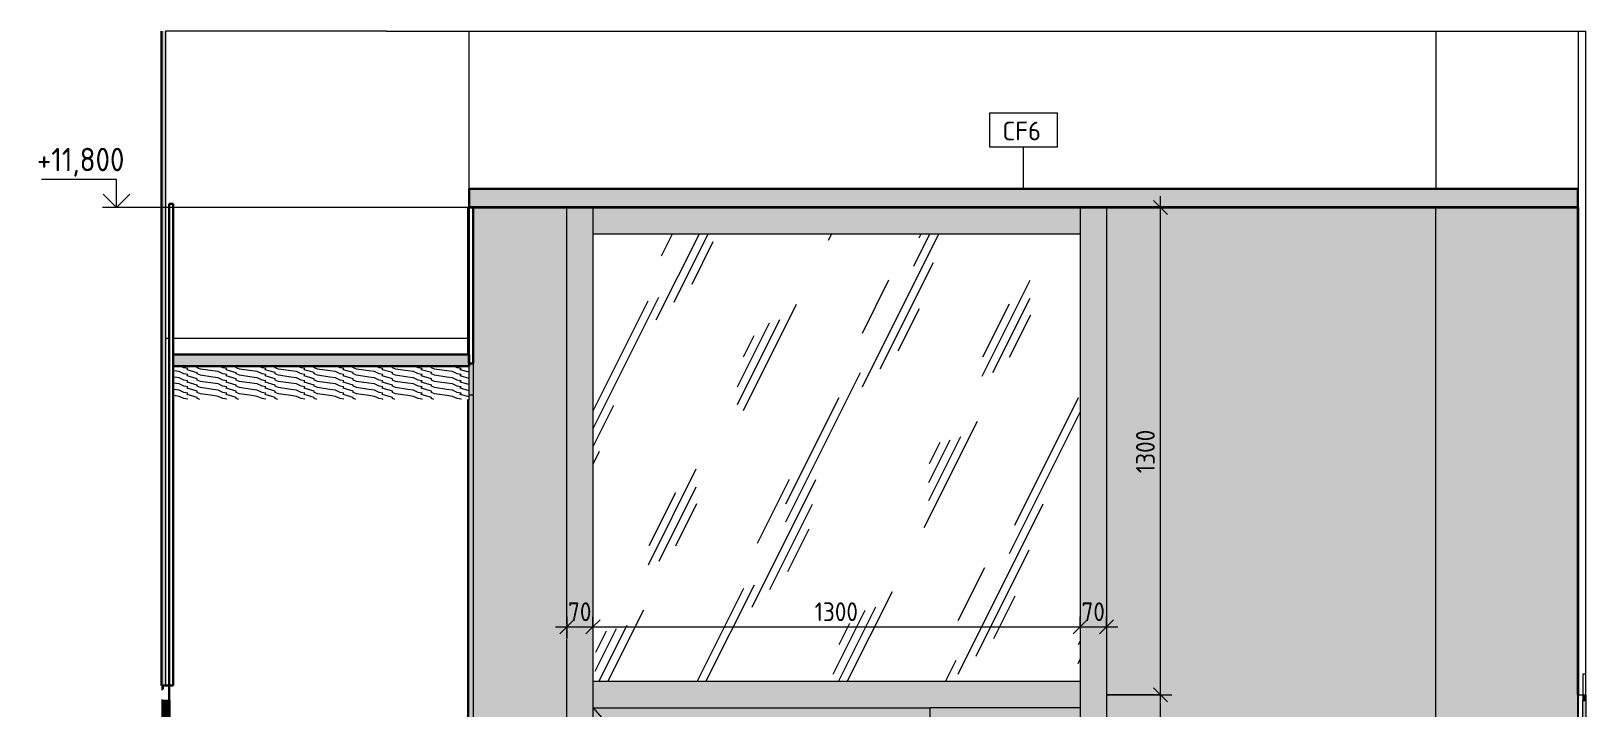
# Model space of a CAD drawing. Header units: millimetres. Extents: x 35124 to 170704, y -1987 to 12522.
# Drawn here: x 158507 to 162655, y 10465 to 12270 of the extents above; entities that cross this region are included whole.
import ezdxf

# ---------------------------------------------------------------- set-up
doc = ezdxf.new("R2010")
doc.units = ezdxf.units.MM
for name, color, linetype, lineweight in [('A-ANNO-DIMS', 7, 'Continuous', 9), ('A-ANNO-DIMS-25', 7, 'Continuous', 9), ('A-CLNG', 7, 'Continuous', 9), ('A-CLNG-IDEN', 7, 'Continuous', 9), ('A-CLNG-PATT', 7, 'Continuous', 9), ('A-DOOR', 7, 'Continuous', 9), ('A-DOOR-4', 7, 'Continuous', 18), ('A-DOOR-FRAM-1', 7, 'Continuous', 9), ('A-DOOR-FRAM-2', 7, 'Continuous', 18), ('A-FLOR', 7, 'Continuous', 9), ('A-GLAZ-CURT', 7, 'Continuous', 9), ('A-GLAZ-CWMG', 7, 'Continuous', 9), ('A-GLAZ-CWMG-2', 7, 'Continuous', 30), ('A-WALL-PATT', 7, 'Continuous', 9), ('G-ANNO-DIMS', 7, 'Continuous', 9), ('G-ANNO-DIMS-1', 7, 'Continuous', 20), ('I-WALL', 7, 'Continuous', 9), ('S-COLS', 7, 'Continuous', 9)]:
    doc.layers.add(name, color=color, linetype=linetype, lineweight=lineweight)
for name, color, linetype, lineweight, true_color in [('A-CLNG-1', 7, 'Continuous', 9, 0x787878), ('A-CLNG-2', 7, 'Continuous', 30, 0x3c3c3c), ('A-CLNG-FNSH-1', 7, 'Continuous', 30, 0x3c3c3c), ('A-DOOR-GLAZ', 7, 'Continuous', 9, 0x8080ff), ('A-WALL-4', 7, 'Continuous', 30, 0x3c3c3c), ('A-WALL-FNSH-2', 7, 'Continuous', 30, 0x3c3c3c), ('I-WALL-1', 7, 'Continuous', 9, 0x787878)]:
    doc.layers.add(name, color=color, linetype=linetype, lineweight=lineweight, true_color=true_color)
doc.styles.add('GOST Common_1', font='GOST_Common.ttf', dxfattribs={"height": 50})
doc.styles.add('ISOCPEUR_1', font='isocpeur.ttf', dxfattribs={"width": 0.9, "height": 62.5})
doc.styles.add('ISOCPEUR_2', font='isocpeur.ttf', dxfattribs={"width": 0.9, "height": 50})
doc.dimstyles.new('ISO-2_0_0_9К_Средний_округл2', dxfattribs={"dimscale": 304.8, "dimtxt": 49.799059, "dimasz": 0.123031, "dimexe": 0.098425, "dimexo": 0, "dimgap": 0, "dimtad": 1, "dimdec": 0, "dimrnd": 10, "dimzin": 0, "dimdsep": 46, "dimtxsty": 'ISOCPEUR_2', "dimblk1": 'OBLIQUE', "dimblk2": 'OBLIQUE', "dimsah": 1, "dimcen": 0.09, "dimdle": 0.098425, "dimazin": 0, "dimtfac": 1, "dimtdec": 4, "dimtix": 1, "dimtmove": 0, "dimatfit": 3, "dimfxl": 1, "dimtvp": 1, "dimtolj": 1, "dimtzin": 0, "dimarcsym": 2})

# ---------------------------------------------------------------- blocks, each defined once
blk = doc.blocks.new('BSC_Колонна _Прямоугольная - 500х500-23287078-Развертка 3_19-2')
at = {"layer": 'S-COLS'}
blk.add_hatch(color=256, dxfattribs=at).paths.add_polyline_path([(-11100, 12270), (-11100, 12270.5), (-11400, 12270.5), (-11400, 12270)])
blk.add_line((-11400, 12270.5), (-11400, 12270), dxfattribs=at)
blk = doc.blocks.new('110_Дверь_СКБ_2Ст - Д-1 Лестничная клетка EIS60-24319353-Развертка 3_19-2')
at = {"layer": 'A-DOOR-FRAM-1'}
for points in [[(-7900, 10485), (-7900, 10500), (-7908, 10500), (-7908, 10485)], [(-7900, 8402), (-7900, 8402), (-7900, 10485), (-7908, 10485), (-7908, 8402), (-7900.2, 8402)], [(-7900, 8402), (-7899.8, 8402), (-7900, 8637)]]:
    blk.add_hatch(color=256, dxfattribs=at).paths.add_polyline_path(points)
for p, q in [((-7908, 8402), (-7908, 10485)), ((-7900, 10485), (-7900, 8402)), ((-7900, 10485), (-7900, 8402))]:
    blk.add_line(p, q, dxfattribs=at)
at = {"layer": 'A-DOOR-FRAM-2'}
for p, q in [((-7908, 10555), (-7908, 10485)), ((-7900, 10555), (-7908, 10555)), ((-7900, 10485), (-7900, 10555)), ((-7899.8, 10500), (-7900, 10500)), ((-7900, 10500), (-7900, 10485)), ((-7908, 10485), (-7900, 10485)), ((-7900, 10485), (-7899.8, 10485))]:
    blk.add_line(p, q, dxfattribs=at)
blk = doc.blocks.new('Прямоугольный импост - 50 x 70 мм-32306832-Развертка 3_19-2')
at = {"layer": 'A-GLAZ-CWMG'}
blk.add_hatch(color=256, dxfattribs=at).paths.add_polyline_path([(-9179, 8400), (-9179, 10500), (-9249, 10500), (-9249, 8402), (-9226.6, 8402), (-9226.6, 8400)])
blk.add_line((-9249, 10500), (-9249, 10465), dxfattribs=at)
blk = doc.blocks.new('Дверь_Витражная_остекление_ - ДВН_ДАО_Главный вход_1200 в свету Д-22 _п_-32306833-Развертка 3_19-2')
at = {"layer": 'A-DOOR'}
h = blk.add_hatch(color=256, dxfattribs=at)
h.paths.add_polyline_path([(-10549, 8600), (-9649, 8600), (-9649, 10465), (-10549, 10465), (-10549, 9363.7)])
h.paths.add_polyline_path([(-9689, 9365), (-9698.1, 9366.2), (-9706.5, 9369.7), (-9713.7, 9375.3), (-9719.3, 9382.5), (-9722.7, 9390), (-9820, 9390.1), (-9822.1, 9390.5), (-9824.2, 9391.5), (-9826.5, 9393.5), (-9827.8, 9395.5), (-9828.7, 9397.4), (-9828.9, 9400.7), (-9828.7, 9402.6), (-9827.3, 9405.4), (-9825.9, 9407.2), (-9823, 9409.1), (-9821.6, 9409.7), (-9817.3, 9410), (-9722.5, 9410), (-9718.9, 9418.3), (-9713.2, 9425.3), (-9705.9, 9430.7), (-9697.5, 9434), (-9688.5, 9435), (-9679.5, 9433.7), (-9671.2, 9430.1), (-9663.8, 9424.2), (-9658.6, 9417.3), (-9655.2, 9409), (-9654, 9400), (-9655.2, 9390.9), (-9658.7, 9382.5), (-9664.3, 9375.3), (-9671.5, 9369.7), (-9679.9, 9366.2), (-9689, 9365)])
blk.add_hatch(color=256, dxfattribs=at).paths.add_polyline_path([(-9325, 8600), (-9249, 8600), (-9249, 10465), (-9649, 10465), (-9649, 8600), (-9344.6, 8600)])
for p, q in [((-10549, 10465), (-9649, 9432.5)), ((-9249, 10465), (-9649, 10465)), ((-9649, 8600), (-9649, 10465)), ((-9249, 10465), (-9249, 8600)), ((-9649, 9432.5), (-9660.3, 9419.6)), ((-9819, 9410), (-9689, 9410)), ((-9689, 9390), (-9819, 9390)), ((-9689, 9410), (-9722.5, 9410)), ((-9722.5, 9390), (-9689, 9390)), ((-9655.2, 9409.1), (-9655.2, 9409.1)), ((-9704.5, 9368.8), (-10374.7, 8600))]:
    blk.add_line(p, q, dxfattribs=at)
for centre, radius, start, end in [((-9689, 9400), 35, 0, 163.3985), ((-9689, 9400), 35, 149.2688, 156.3845), ((-9689, 9400), 35, 134.3418, 141.4195), ((-9689, 9400), 35, 119.4148, 126.4457), ((-9689, 9400), 35, 104.4879, 111.4595), ((-9689, 9400), 35, 90, 96.4553), ((-9689, 9400), 35, 75, 81.4233), ((-9689, 9400), 35, 59.3643, 60), ((-9819, 9400), 10, 90, 270), ((-9689, 9400), 35, 196.6015, 0), ((-9689, 9400), 35, 203.6155, 210.7312), ((-9689, 9400), 35, 218.5805, 225.6582), ((-9689, 9400), 10, 270, 90), ((-9689, 9400), 10, 270, 90), ((-9689, 9400), 35, 233.5543, 240.5852), ((-9689, 9400), 35, 248.5405, 255.5121), ((-9689, 9400), 35, 263.5447, 270), ((-9689, 9400), 35, 278.5767, 285), ((-9689, 9400), 35, 300, 300.6357)]:
    blk.add_arc(centre, radius, start, end, dxfattribs=at)
blk = doc.blocks.new('Прямоугольный импост - 50 x 70 мм-32306830-Развертка 3_19-2')
at = {"layer": 'A-GLAZ-CWMG'}
blk.add_hatch(color=256, dxfattribs=at).paths.add_polyline_path([(-9249, 11730), (-9249, 11800), (-10549, 11800), (-10549, 11730), (-9361.7, 11730)])
for p, q in [((-10549, 11730), (-10549, 11800)), ((-9249, 11800), (-9249, 11730)), ((-10549, 11730), (-9249, 11730))]:
    blk.add_line(p, q, dxfattribs=at)
blk = doc.blocks.new('Системная панель - Стекло - 40мм-32489674-Развертка 3_19-2')
at = {"layer": 'A-GLAZ-CURT'}
h = blk.add_hatch(dxfattribs=at)
h.set_pattern_fill('FP_28', color=256, style=0, pattern_type=2)
h.set_pattern_definition([(63.435, (-9417.7, 31.75), (-255.583, 766.747), [317.5, -190.5, 317.5, -190.5, -403.903]), (63.435, (-9417.7, 31.75), (-255.583, 766.747), [-1016, 127, -276.903]), (63.435, (-9433.6, 47.6), (-255.583, 766.747), [254, -317.5, 190.5, -190.5, -467.403]), (63.435, (-9433.6, 47.6), (-255.583, 766.747), [-952.5, 222.25, -245.153]), (63.435, (-9433.6, 95.25), (-255.583, 766.747), [190.5, -381, 127, -190.5, -530.903]), (63.435, (-9433.6, 95.25), (-255.583, 766.747), [-889, 285.75, -245.153]), (63.435, (-9385.95, 47.6), (-255.583, 766.747), [190.5, -381, 158.75, -6404.65]), (63.435, (-9338.3, 95.25), (-255.583, 766.747), [95.25, -476.25, 63.5, -6499.9]), (63.435, (-9417.7, 174.6), (-255.583, 766.747), [63.5, -476.25, 63.5, -254, -562.653]), (63.435, (-9417.7, 174.6), (-255.583, 766.747), [-857.25, 158.75, -403.903]), (63.435, (-9131.95, 127), (-255.583, 766.747), [317.5, -476.25, 381, -251.503]), (63.435, (-9131.95, 79.4), (-255.583, 766.747), [444.5, -317.5, 476.25, -188.003]), (63.435, (-9100.2, 95.25), (-255.583, 766.747), [508, -254, 381, -276.903]), (63.435, (-9052.6, 142.9), (-255.583, 766.747), [317.5, -444.5, 254, -403.903]), (63.435, (-9100.2, 238.1), (-255.583, 766.747), [158.75, -635, 190.5, -435.653]), (63.435, (-9004.95, 190.5), (-255.583, 766.747), [127, -635, 127, -530.903])])
h.paths.add_polyline_path([(-9649, 10535), (-9249, 10535), (-9249, 11730), (-10549, 11730), (-10549, 10535), (-9800.1, 10535)])
blk = doc.blocks.new('Прямоугольный импост - 50 x 70 мм-32306835-Развертка 3_19-2')
at = {"layer": 'A-GLAZ-CWMG'}
blk.add_hatch(color=256, dxfattribs=at).paths.add_polyline_path([(-10600.7, 8400), (-10600.7, 8402), (-10549, 8402), (-10549, 10500), (-10619, 10500), (-10619, 8400)])
blk.add_line((-10549, 8600), (-10549, 10500), dxfattribs=at)
blk = doc.blocks.new('Прямоугольный импост - 50 x 70 мм-32306831-Развертка 3_19-2')
at = {"layer": 'A-GLAZ-CWMG'}
blk.add_hatch(color=256, dxfattribs=at).paths.add_polyline_path([(-9249, 10465), (-9249, 10535), (-10549, 10535), (-10549, 10465), (-9649, 10465)])
for p, q in [((-10549, 10465), (-10549, 10535)), ((-9249, 10535), (-10549, 10535)), ((-9249, 10535), (-9249, 10465)), ((-10549, 10465), (-9649, 10465))]:
    blk.add_line(p, q, dxfattribs=at)
blk = doc.blocks.new('Прямоугольный импост - 50 x 70 мм-32489675-Развертка 3_19-2')
at = {"layer": 'A-GLAZ-CWMG'}
blk.add_hatch(color=256, dxfattribs=at).paths.add_polyline_path([(-9179, 10500), (-9179, 11800), (-9249, 11800), (-9249, 10500)])
blk.add_line((-9249, 11800), (-9249, 10500), dxfattribs=at)
blk = doc.blocks.new('Прямоугольный импост - 50 x 70 мм-32489676-Развертка 3_19-2')
at = {"layer": 'A-GLAZ-CWMG'}
blk.add_hatch(color=256, dxfattribs=at).paths.add_polyline_path([(-10619, 10500), (-10549, 10500), (-10549, 11800), (-10619, 11800), (-10619, 10535)])
blk.add_line((-10549, 10500), (-10549, 11800), dxfattribs=at)
blk = doc.blocks.new('Дверь_Витражная_остекление_ - В-18-32468702-Развертка 3_19-2')
at = {"layer": 'A-DOOR'}
blk.add_hatch(color=256, dxfattribs=at).paths.add_polyline_path([(-11697, 10435), (-11677, 10435), (-11677, 10485), (-11700.4, 10485), (-11700.4, 10435), (-11700, 10435)])
h = blk.add_hatch(color=256, dxfattribs=at)
h.paths.add_polyline_path([(-11695.7, 8400), (-11674.5, 8400), (-11674.5, 8550), (-11700.4, 8550), (-11700.4, 8400), (-11697, 8400)])
h.paths.add_polyline_path([(-11690, 10355), (-11674.5, 10355), (-11674.5, 10435), (-11700.4, 10435), (-11700.4, 10355), (-11697, 10355)])
h = blk.add_hatch(dxfattribs=at)
h.set_pattern_fill('FP_29', color=256, style=0, pattern_type=2)
h.set_pattern_definition([(45, (-9506.2, 25), (-70.7107, 70.7107), [50, -150]), (45, (-9556.2, 0), (-70.7107, 70.7107), [150, -50]), (45, (-9456.2, -25), (-70.7107, 70.7107), [50, -150])])
h.paths.add_polyline_path([(-11700.4, 8550), (-11660.5, 8550), (-11660.5, 10355), (-11700.4, 10355), (-11700.4, 8879.2)])
at = {"layer": 'A-DOOR-4'}
for p, q in [((-11677, 10485), (-11700.4, 10485)), ((-11677, 10435), (-11677, 10485)), ((-11674.5, 10435), (-11700.4, 10435)), ((-11700.4, 10435), (-11677, 10435)), ((-11674.5, 10355), (-11674.5, 10435)), ((-11700.4, 10355), (-11674.5, 10355)), ((-11674.5, 8550), (-11700.4, 8550)), ((-11674.5, 8400), (-11674.5, 8550)), ((-11700.4, 8400), (-11674.5, 8400))]:
    blk.add_line(p, q, dxfattribs=at)
at = {"layer": 'A-DOOR-GLAZ'}
for p, q in [((-11660.5, 10355), (-11700.4, 10355)), ((-11660.5, 8550), (-11660.5, 10355)), ((-11700.4, 8550), (-11660.5, 8550))]:
    blk.add_line(p, q, dxfattribs=at)
blk = doc.blocks.new('Прямоугольный импост - Импост структурный с накладкой - 160мм Темный-33326238-Развертка 3_19-2')
at = {"layer": 'A-GLAZ-CWMG-2'}
for p, q in [((-11697, 10515), (-11700.4, 10515)), ((-11680, 10525), (-11697, 10525)), ((-11697, 10525), (-11697, 10515)), ((-11680, 10475), (-11680, 10525)), ((-11700.4, 10485), (-11697, 10485)), ((-11697, 10485), (-11697, 10475)), ((-11697, 10475), (-11680, 10475))]:
    blk.add_line(p, q, dxfattribs=at)
blk = doc.blocks.new('Прямоугольный импост - Импост структурный с накладкой - 160мм Темный-33326242-Развертка 3_19-2')
at = {"layer": 'A-GLAZ-CWMG'}
blk.add_hatch(color=256, dxfattribs=at).paths.add_polyline_path([(-11697, 10515), (-11697, 10525), (-11700.4, 10525), (-11700.4, 10515), (-11700, 10515)])
blk.add_line((-11700, 10525), (-11697, 10525), dxfattribs=at)
blk = doc.blocks.new('Прямоугольный импост - Импост структурный с накладкой - 160мм Темный-32428852-Развертка 3_19-2')
at = {"layer": 'A-GLAZ-CWMG-2'}
for p, q in [((-11697, 10515), (-11700.4, 10515)), ((-11680, 10525), (-11697, 10525)), ((-11697, 10525), (-11697, 10515)), ((-11680, 10475), (-11680, 10525)), ((-11700.4, 10485), (-11697, 10485)), ((-11697, 10485), (-11697, 10475)), ((-11697, 10475), (-11680, 10475))]:
    blk.add_line(p, q, dxfattribs=at)
blk = doc.blocks.new('Высотные отметки - Стрелка_Верх-17668718-Развертка 3_19-2')
at = {"layer": 'G-ANNO-DIMS'}
for p, q in [((-11820.3, 11875), (-12020.3, 11875)), ((-11820.3, 11800), (-11820.3, 11875)), ((-11782.4, 11800), (-11857.4, 11800))]:
    blk.add_line(p, q, dxfattribs=at)
at = {"layer": 'G-ANNO-DIMS-1'}
for q in [(-11855.7, 11835.4), (-11785, 11835.4)]:
    blk.add_line((-11820.3, 11800), q, dxfattribs=at)
blk = doc.blocks.new('М_потолков - Марка_ Имя типа-25382930-Развертка 3_19-2')
at = {"layer": 'A-CLNG-IDEN'}
for p, q in [((-9309.6, 12051.2), (-9490.9, 12051.2)), ((-9490.9, 12051.2), (-9490.9, 11961.8)), ((-9309.6, 11961.8), (-9309.6, 12051.2)), ((-9490.9, 11961.8), (-9309.6, 11961.8))]:
    blk.add_line(p, q, dxfattribs=at)
blk = doc.blocks.new('DIMBLOCK143-Развертка 3_19-2')
at = {"layer": 'A-ANNO-DIMS-25'}
for p, q in [((159936.2, 10707.7), (159936.2, 10651.1)), ((159936.2, 10681.1), (159936.2, 10707.7)), ((160006.2, 10707.7), (160006.2, 10651.1)), ((160006.2, 10681.1), (160006.2, 10707.7)), ((159906.2, 10681.1), (160006.2, 10681.1))]:
    blk.add_line(p, q, dxfattribs=at)
at = {"layer": 'A-ANNO-DIMS-25', "lineweight": 20}
for p, q in [((159936.2, 10681.1), (159917.5, 10662.4)), ((159936.2, 10681.1), (159955, 10699.9)), ((160006.2, 10681.1), (159987.5, 10662.4)), ((160006.2, 10681.1), (160025, 10699.9))]:
    blk.add_line(p, q, dxfattribs=at)
at = {"layer": 'A-ANNO-DIMS-25', "color": 0, "insert": (159939.6, 10746.5), "char_height": 50, "width": 75.848, "attachment_point": 1, "line_spacing_factor": 1.149209, "style": 'ISOCPEUR_2'}
blk.add_mtext('70', dxfattribs=at)
blk = doc.blocks.new('_Oblique')
at = {"color": 0, "linetype": 'ByBlock', "lineweight": -2}
blk.add_line((-0.5, -0.5), (0.5, 0.5), dxfattribs=at)
blk = doc.blocks.new('DIMBLOCK144-Развертка 3_19-2')
at = {"layer": 'A-ANNO-DIMS-25'}
for p, q in [((160006.2, 10707.7), (160006.2, 10651.1)), ((160006.2, 10681.1), (160006.2, 10707.7)), ((161306.2, 10707.7), (161306.2, 10651.1)), ((161306.2, 10681.1), (161306.2, 10707.7)), ((160006.2, 10681.1), (161306.2, 10681.1))]:
    blk.add_line(p, q, dxfattribs=at)
at = {"layer": 'A-ANNO-DIMS-25', "lineweight": 20}
for p, q in [((160006.2, 10681.1), (159987.5, 10662.4)), ((160006.2, 10681.1), (160025, 10699.9)), ((161306.2, 10681.1), (161287.5, 10662.4)), ((161306.2, 10681.1), (161325, 10699.9))]:
    blk.add_line(p, q, dxfattribs=at)
at = {"layer": 'A-ANNO-DIMS-25', "color": 0, "insert": (160597.3, 10746.5), "char_height": 50, "width": 141.353, "attachment_point": 1, "line_spacing_factor": 1.149209, "style": 'ISOCPEUR_2'}
blk.add_mtext('1300', dxfattribs=at)
blk = doc.blocks.new('DIMBLOCK145-Развертка 3_19-2')
at = {"layer": 'A-ANNO-DIMS-25'}
for p, q in [((161306.2, 10707.7), (161306.2, 10651.1)), ((161306.2, 10681.1), (161306.2, 10707.7)), ((161376.2, 10707.7), (161376.2, 10651.1)), ((161376.2, 10681.1), (161376.2, 10707.7)), ((161306.2, 10681.1), (161406.2, 10681.1))]:
    blk.add_line(p, q, dxfattribs=at)
at = {"layer": 'A-ANNO-DIMS-25', "lineweight": 20}
for p, q in [((161306.2, 10681.1), (161287.5, 10662.4)), ((161306.2, 10681.1), (161325, 10699.9)), ((161376.2, 10681.1), (161357.5, 10662.4)), ((161376.2, 10681.1), (161395, 10699.9))]:
    blk.add_line(p, q, dxfattribs=at)
at = {"layer": 'A-ANNO-DIMS-25', "color": 0, "insert": (161309.6, 10746.5), "char_height": 50, "width": 75.848, "attachment_point": 1, "line_spacing_factor": 1.149209, "style": 'ISOCPEUR_2'}
blk.add_mtext('70', dxfattribs=at)
blk = doc.blocks.new('DIMBLOCK146-Развертка 3_19-2')
at = {"layer": 'A-ANNO-DIMS-25'}
for p, q in [((161376.2, 10500), (161550.5, 10500)), ((161520.5, 10500), (161376.2, 10500)), ((161520.5, 8370), (161520.5, 10500)), ((161494, 8400), (161550.5, 8400)), ((161520.5, 8400), (161494, 8400))]:
    blk.add_line(p, q, dxfattribs=at)
at = {"layer": 'A-ANNO-DIMS-25', "lineweight": 20}
for p, q in [((161520.5, 10500), (161501.7, 10518.8)), ((161520.5, 10500), (161539.2, 10481.2)), ((161520.5, 8400), (161501.7, 8418.7)), ((161520.5, 8400), (161539.2, 8381.2))]:
    blk.add_line(p, q, dxfattribs=at)
at = {"layer": 'A-ANNO-DIMS-25', "color": 0, "insert": (161455.2, 9391.1), "char_height": 50, "width": 141.353, "attachment_point": 1, "rotation": 90, "line_spacing_factor": 1.149209, "style": 'ISOCPEUR_2'}
blk.add_mtext('2100', dxfattribs=at)
blk = doc.blocks.new('DIMBLOCK147-Развертка 3_19-2')
at = {"layer": 'A-ANNO-DIMS-25'}
for p, q in [((161520.5, 10500), (161520.5, 11830)), ((161494, 11800), (161550.5, 11800)), ((161520.5, 11800), (161494, 11800)), ((161376.2, 10500), (161550.5, 10500)), ((161520.5, 10500), (161376.2, 10500))]:
    blk.add_line(p, q, dxfattribs=at)
at = {"layer": 'A-ANNO-DIMS-25', "lineweight": 20}
for p, q in [((161520.5, 11800), (161501.7, 11818.8)), ((161520.5, 11800), (161539.2, 11781.2)), ((161520.5, 10500), (161501.7, 10518.8)), ((161520.5, 10500), (161539.2, 10481.2))]:
    blk.add_line(p, q, dxfattribs=at)
at = {"layer": 'A-ANNO-DIMS-25', "color": 0, "insert": (161455.2, 11091.1), "char_height": 50, "width": 141.353, "attachment_point": 1, "rotation": 90, "line_spacing_factor": 1.149209, "style": 'ISOCPEUR_2'}
blk.add_mtext('1300', dxfattribs=at)

msp = doc.modelspace()

# ---------------------------------------------------------------- hatches: boundary and pattern name
at = {"layer": 'A-CLNG-1'}
for points in [[(159675.7311, 11800), (162634.2311, 11800), (162634.2311, 11850), (159675.7311, 11850)], [(159155.2311, 11377.0226), (159675.7311, 11377.0226), (159675.7311, 11407.4054), (158886.2315, 11407.4054), (158886.2315, 11377.0226), (159005.2311, 11377.0226)]]:
    msp.add_hatch(color=256, dxfattribs=at).paths.add_polyline_path(points)
at = {"layer": 'A-CLNG-PATT'}
h = msp.add_hatch(dxfattribs=at)
h.set_pattern_fill('FP_30', color=256, style=0, pattern_type=2)
h.set_pattern_definition([(154.606, (161101.105, 11092.153), (-104.12542, 32.95202), [13.831, -101.43]), (172.276, (161088.6101, 11098.084), (-624.7500295, 82.3826598), [14.711, -720.838]), (171.562, (161178.1581, 11100.061), (-1561.87520623, 230.66607984), [33.685, -1650.547]), (156.484, (161144.838, 11105.004), (-312.375571, 131.809404), [9.085, -445.141]), (90, (161136.51, 11092.15), (-104.125, 16.476), [3.295, -13.181]), (163.715, (161136.5081, 11095.448), (728.872852, -214.1980867), [28.204, -1381.996]), (57.709, (161109.435, 11103.357), (-104.124325, -148.28932), [3.898, -191.011]), (169.248, (161111.518, 11106.652), (416.4995397, -82.3848157), [10.599, -519.33])])
h.paths.add_polyline_path([(159672.6402, 11287.1795), (159675.7311, 11287.4187), (159675.7311, 11377.0226), (158886.2315, 11377.0226), (158886.2315, 11287.3397), (159672.6402, 11287.3397)])
at = {"layer": 'A-WALL-PATT'}
h = msp.add_hatch(dxfattribs=at)
h.set_pattern_fill('FP_27', color=256, style=0, pattern_type=2)
h.set_pattern_definition([(0, (159672.6, 8400), (0, 3050), []), (90, (159672.6, 8400), (-1300, 8e-14), [])])
h.paths.add_polyline_path([(158875.2315, 10525), (158875.2315, 11800), (158865.2315, 11800), (158865.2315, 10525)])
h.paths.add_polyline_path([(158889.6099, 8402), (158889.6099, 8450), (159672.6402, 8450), (159672.6402, 11287.3397), (158886.2315, 11287.3397), (158886.2315, 10525), (158875.2315, 10525), (158875.2315, 10485), (158878.2315, 10485), (158878.2315, 10435), (158880.7315, 10435), (158880.7315, 10355), (158894.7315, 10355), (158894.7315, 8550), (158880.7315, 8550), (158880.7315, 8406.3368), (158888.2123, 8406.3368), (158888.2123, 8402)])
h.paths.add_polyline_path([(158886.2315, 11407.4054), (159672.6402, 11407.4054), (159672.6402, 11800), (158886.2315, 11800), (158886.2315, 11786.0245)])
h = msp.add_hatch(color=256, dxfattribs=at)
h.paths.add_polyline_path([(159691.2311, 8450), (159936.2311, 8450), (159936.2311, 11800), (159686.2311, 11800), (159686.2311, 8450), (159690.2311, 8450)])
h.paths.add_polyline_path([(162180.3943, 8450), (162254.2312, 8450), (162254.2312, 11800), (161376.2311, 11800), (161376.2311, 8450), (161705.3083, 8450)])
msp.add_hatch(color=256, dxfattribs=at).paths.add_polyline_path([(162254.2312, 8450), (162634.2311, 8450), (162634.2311, 11800), (162254.2312, 11800), (162254.2312, 8636.9514)])
at = {"layer": 'I-WALL'}
for points in [[(158855.2313, 10525), (158865.2315, 10525), (158865.2315, 12270), (159155.2311, 12270), (159155.2311, 12270.4973), (158855.2313, 12270.4973), (158855.2313, 10817.0789)], [(159675.7311, 11300), (159686.2311, 11300), (159686.2311, 11383.3276), (159675.7311, 11383.3276), (159675.7311, 11301.5517)], [(159675.2311, 8450), (159686.2311, 8450), (159686.2311, 11300), (159675.7311, 11300), (159675.7311, 11287.4187), (159675.2311, 11287.1795), (159675.2311, 8455.2741)]]:
    msp.add_hatch(color=256, dxfattribs=at).paths.add_polyline_path(points)
at = {"layer": 'I-WALL-1'}
h = msp.add_hatch(dxfattribs=at)
h.set_pattern_fill('FP_26', color=256, style=0, pattern_type=2)
h.set_pattern_definition([(135, (161074.033, 0), (-17.67767, -17.67767), [])])
h.paths.add_polyline_path([(158854.792, 10525), (158855.2313, 10525), (158855.2313, 12270.4973), (158854.792, 12270.4973), (158854.792, 10532.4126)])

# ---------------------------------------------------------------- linework, layer by layer
at = {"layer": 'A-CLNG'}
for p, q in [((159675.7311, 11287.1795), (159675.7311, 11377.0226)), ((159672.6402, 11287.1795), (159675.2311, 11287.1795))]:
    msp.add_line(p, q, dxfattribs=at)
at = {"layer": 'A-CLNG-2'}
for p, q in [((159675.7311, 11407.4054), (158886.2315, 11407.4054)), ((158886.2315, 11377.0226), (159675.7311, 11377.0226)), ((159675.7311, 11377.0226), (159675.7311, 11407.4054))]:
    msp.add_line(p, q, dxfattribs=at)
at = {"layer": 'A-CLNG-FNSH-1'}
for p, q in [((162634.2311, 11850), (159675.7311, 11850)), ((159675.7311, 11850), (159675.7311, 11800)), ((162634.2311, 11800), (162634.2311, 11850)), ((162634.2311, 11801), (159675.7311, 11801)), ((159686.2311, 11800), (162634.2311, 11800))]:
    msp.add_line(p, q, dxfattribs=at)
at = {"layer": 'A-CLNG-IDEN'}
msp.add_line((161154.9811, 11850), (161154.9811, 11961.766), dxfattribs=at)
at = {"layer": 'A-FLOR'}
for p, q in [((159455.2311, 12270.4973), (159455.2311, 12270)), ((159455.2311, 12270), (162655.4803, 12270))]:
    msp.add_line(p, q, dxfattribs=at)
at = {"layer": 'A-WALL-4'}
for p, q in [((158855.2313, 10525), (158855.2313, 12270.4973)), ((158854.792, 10525), (158855.2313, 10525))]:
    msp.add_line(p, q, dxfattribs=at)
at = {"layer": 'A-WALL-FNSH-2'}
for p, q in [((158875.2315, 11810), (158875.2315, 10525)), ((158886.2315, 11810), (158875.2315, 11810)), ((158886.2315, 10525), (158886.2315, 11810)), ((159686.2311, 11800), (159675.2311, 11800)), ((159675.2311, 11800), (159675.2311, 11383.3276)), ((159686.2311, 11383.3276), (159686.2311, 11800)), ((162635.2311, 11800), (162634.2311, 11800)), ((162634.2311, 11800), (162634.2311, 10500)), ((162635.2311, 10500), (162635.2311, 11800)), ((159675.2311, 11383.3276), (159686.2311, 11383.3276)), ((158875.2315, 10525), (158886.2315, 10525)), ((162634.2311, 10500), (162635.2311, 10500))]:
    msp.add_line(p, q, dxfattribs=at)
at = {"layer": 'G-ANNO-DIMS'}
msp.add_line((158942.0477, 11800), (158734.9011, 11800), dxfattribs=at)
at = {"layer": 'I-WALL'}
for p, q in [((159455.2311, 12270), (158865.2315, 12270)), ((158865.2315, 12270), (158865.2315, 10525)), ((159155.2311, 12270), (159155.2311, 12270.4973)), ((159675.2311, 12270), (159675.2311, 11800)), ((162255.2312, 12270), (162255.2312, 11850)), ((162635.2311, 12270), (162635.2311, 8402)), ((162655.2311, 10500), (162655.2311, 12270)), ((158875.2315, 11800), (158865.2315, 11800)), ((159672.6402, 11800), (158886.2315, 11800)), ((159672.6402, 11407.4054), (159672.6402, 11800)), ((159936.2311, 8450), (159936.2311, 11800)), ((161376.2311, 11800), (161376.2311, 8450)), ((162254.2312, 11800), (162254.2312, 8450)), ((159686.2311, 11383.3276), (159686.2311, 11300)), ((159672.6402, 8450), (159672.6402, 11287.3397)), ((159675.2311, 8450), (159675.2311, 11287.4187)), ((159675.7311, 11300), (159686.2311, 11300)), ((159686.2311, 11300), (159686.2311, 8450)), ((162634.2311, 8402), (162634.2311, 10500)), ((162635.2311, 10500), (162655.2311, 10500))]:
    msp.add_line(p, q, dxfattribs=at)

# ---------------------------------------------------------------- block references
at = {"layer": 'A-CLNG-IDEN'}
msp.add_blockref('М_потолков - Марка_ Имя типа-25382930-Развертка 3_19-2', (170555.2311, 0), dxfattribs=at)
at = {"layer": 'A-DOOR'}
for name in ['Дверь_Витражная_остекление_ - В-18-32468702-Развертка 3_19-2', 'Дверь_Витражная_остекление_ - ДВН_ДАО_Главный вход_1200 в свету Д-22 _п_-32306833-Развертка 3_19-2']:
    msp.add_blockref(name, (170555.2311, 0), dxfattribs=at)
at = {"layer": 'A-DOOR-FRAM-1'}
msp.add_blockref('110_Дверь_СКБ_2Ст - Д-1 Лестничная клетка EIS60-24319353-Развертка 3_19-2', (170555.2311, 0), dxfattribs=at)
at = {"layer": 'A-GLAZ-CURT'}
msp.add_blockref('Системная панель - Стекло - 40мм-32489674-Развертка 3_19-2', (170555.2311, 0), dxfattribs=at)
at = {"layer": 'A-GLAZ-CWMG'}
for name in ['Прямоугольный импост - 50 x 70 мм-32489676-Развертка 3_19-2', 'Прямоугольный импост - 50 x 70 мм-32306830-Развертка 3_19-2', 'Прямоугольный импост - 50 x 70 мм-32489675-Развертка 3_19-2', 'Прямоугольный импост - Импост структурный с накладкой - 160мм Темный-33326238-Развертка 3_19-2', 'Прямоугольный импост - Импост структурный с накладкой - 160мм Темный-33326242-Развертка 3_19-2', 'Прямоугольный импост - Импост структурный с накладкой - 160мм Темный-32428852-Развертка 3_19-2', 'Прямоугольный импост - 50 x 70 мм-32306835-Развертка 3_19-2', 'Прямоугольный импост - 50 x 70 мм-32306831-Развертка 3_19-2', 'Прямоугольный импост - 50 x 70 мм-32306832-Развертка 3_19-2']:
    msp.add_blockref(name, (170555.2311, 0), dxfattribs=at)
at = {"layer": 'G-ANNO-DIMS'}
msp.add_blockref('Высотные отметки - Стрелка_Верх-17668718-Развертка 3_19-2', (170555.2311, 0), dxfattribs=at)
at = {"layer": 'S-COLS'}
msp.add_blockref('BSC_Колонна _Прямоугольная - 500х500-23287078-Развертка 3_19-2', (170555.2311, 0), dxfattribs=at)

# ---------------------------------------------------------------- texts
at = {"layer": 'A-CLNG-IDEN', "insert": (161098.5291, 12029.0462), "char_height": 50, "width": 132.278437, "attachment_point": 1, "style": 'GOST Common_1'}
msp.add_mtext('CF6', dxfattribs=at)

# ---------------------------------------------------------------- dimensions: what is measured, and where the dimension line sits
at = {"layer": 'A-ANNO-DIMS'}
for base, p1, p2, override, picture, middle in [((161520.4866, 11800), (161376.2311, 10500), (161493.9701, 11800), {"dimpost": '<>', "dimfxl": 1305.320823}, 'DIMBLOCK147-Развертка 3_19-2', (161495.4866, 11150)), ((161520.4866, 10500), (161493.9701, 8400), (161376.2311, 10500), {"dimpost": '<>', "dimfxl": 2103.297994}, 'DIMBLOCK146-Развертка 3_19-2', (161495.4866, 9450))]:
    dim = msp.add_linear_dim(base=base, p1=p1, p2=p2, angle=90, dimstyle='ISO-2_0_0_9К_Средний_округл2', override=override, dxfattribs=at)
    dim.commit()
    dim.dimension.update_dxf_attribs({"geometry": picture, "text_midpoint": middle})
for base, p1, p2, override, picture, middle in [((160006.2311, 10681.1376), (159936.2311, 10707.6541), (160006.2311, 10707.6541), {"dimpost": '<>', "dimfxl": 70}, 'DIMBLOCK143-Развертка 3_19-2', (159971.2311, 10706.1376)), ((161306.2311, 10681.1376), (160006.2311, 10707.6541), (161306.2311, 10707.6541), {"dimpost": '<>', "dimfxl": 1300}, 'DIMBLOCK144-Развертка 3_19-2', (160656.2311, 10706.1376)), ((161376.2311, 10681.1376), (161306.2311, 10707.6541), (161376.2311, 10707.6541), {"dimpost": '<>', "dimfxl": 70}, 'DIMBLOCK145-Развертка 3_19-2', (161341.2311, 10706.1376))]:
    dim = msp.add_linear_dim(base=base, p1=p1, p2=p2, dimstyle='ISO-2_0_0_9К_Средний_округл2', override=override, dxfattribs=at)
    dim.commit()
    dim.dimension.update_dxf_attribs({"geometry": picture, "text_midpoint": middle})

# ---------------------------------------------------------------- next in the draw order: texts
at = {"layer": 'G-ANNO-DIMS', "insert": (158522.5596, 11959.1535), "char_height": 62.5, "width": 275.61967, "attachment_point": 1, "line_spacing_factor": 1.149209, "style": 'ISOCPEUR_1', "bg_fill": 3, "box_fill_scale": 1.25, "bg_fill_color": 256, "bg_fill_true_color": 13158600, "bg_fill_transparency": 0}
msp.add_mtext('+11,800', dxfattribs=at)

doc.saveas('drawing.dxf')
